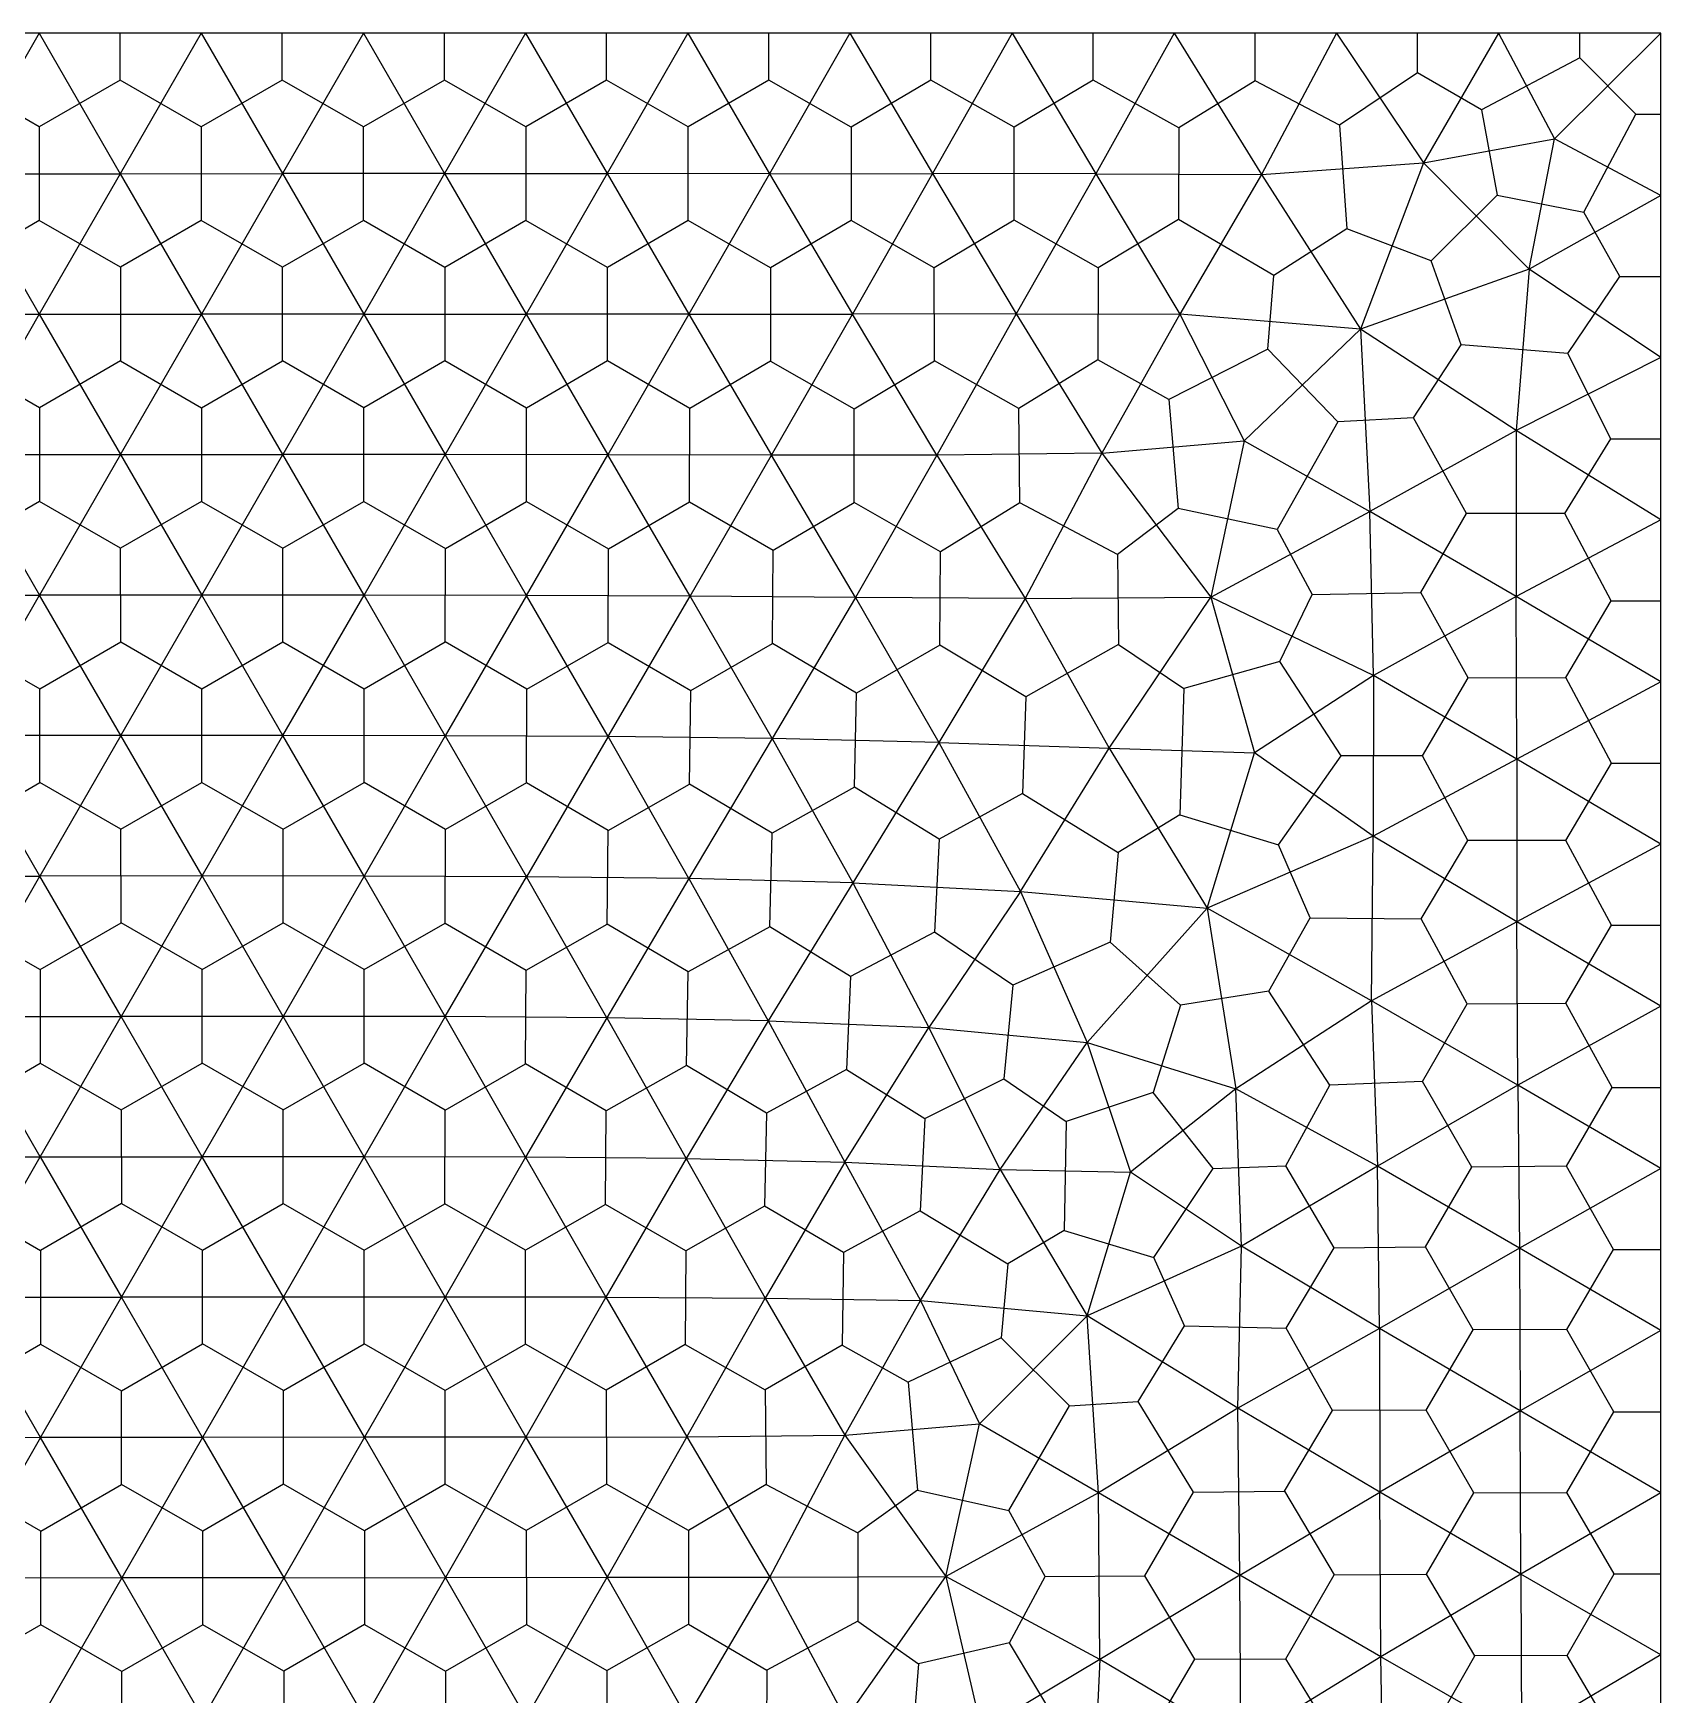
# Model space of a CAD drawing. Header units: metres. Extents: x 0 to 1, y 0 to 1.
# Drawn here: x 0.498 to 1, y 0.488 to 1 of the extents above; entities that cross this region are included whole.
import ezdxf

# ---------------------------------------------------------------- set-up
doc = ezdxf.new("R2010")
doc.units = ezdxf.units.M

msp = doc.modelspace()

# ---------------------------------------------------------------- linework, layer by layer
at = {"layer": 'boundary'}
for p, q in [((0.5, 1), (0.45, 1)), ((0.55, 1), (0.5, 1)), ((0.6, 1), (0.55, 1)), ((0.65, 1), (0.6, 1)), ((0.7, 1), (0.65, 1)), ((0.75, 1), (0.7, 1)), ((0.8, 1), (0.75, 1)), ((0.85, 1), (0.8, 1)), ((0.9, 1), (0.85, 1)), ((0.95, 1), (0.9, 1)), ((1, 1), (0.95, 1)), ((1, 0.95), (1, 1)), ((1, 0.9), (1, 0.95)), ((1, 0.85), (1, 0.9)), ((1, 0.8), (1, 0.85)), ((1, 0.75), (1, 0.8)), ((1, 0.7), (1, 0.75)), ((1, 0.65), (1, 0.7)), ((1, 0.6), (1, 0.65)), ((1, 0.55), (1, 0.6)), ((1, 0.5), (1, 0.55)), ((1, 0.45), (1, 0.5))]:
    msp.add_line(p, q, dxfattribs=at)
at = {"layer": 'delaunay'}
for p, q in [((0.5, 1), (0.475035, 0.956698)), ((0.5, 1), (0.525035, 0.956702)), ((0.55, 1), (0.525035, 0.956702)), ((0.55, 1), (0.575038, 0.956705)), ((0.6, 1), (0.575038, 0.956705)), ((0.6, 1), (0.625058, 0.956706)), ((0.65, 1), (0.625058, 0.956706)), ((0.65, 1), (0.675119, 0.956703)), ((0.7, 1), (0.675119, 0.956703)), ((0.7, 1), (0.725252, 0.9567)), ((0.75, 1), (0.725252, 0.9567)), ((0.75, 1), (0.775479, 0.956705)), ((0.8, 1), (0.775479, 0.956705)), ((0.8, 1), (0.825852, 0.956673)), ((0.85, 1), (0.825852, 0.956673)), ((0.85, 1), (0.876925, 0.956475)), ((0.9, 1), (0.876925, 0.956475)), ((0.9, 1), (0.926815, 0.96)), ((0.95, 1), (0.926815, 0.96)), ((0.95, 1), (0.967245, 0.967457)), ((1, 1), (0.967245, 0.967457)), ((0.926815, 0.96), (0.967245, 0.967457)), ((0.959456, 0.92729), (0.967245, 0.967457)), ((1, 0.95), (0.967245, 0.967457)), ((0.876925, 0.956475), (0.926815, 0.96)), ((0.926815, 0.96), (0.907404, 0.908791)), ((0.959456, 0.92729), (0.926815, 0.96)), ((0.475035, 0.956698), (0.525035, 0.956702)), ((0.475035, 0.956698), (0.500075, 0.913395)), ((0.525035, 0.956702), (0.500075, 0.913395)), ((0.525035, 0.956702), (0.575038, 0.956705)), ((0.525035, 0.956702), (0.550075, 0.913403)), ((0.575038, 0.956705), (0.550075, 0.913403)), ((0.625058, 0.956706), (0.575038, 0.956705)), ((0.575038, 0.956705), (0.600095, 0.913406)), ((0.625058, 0.956706), (0.600095, 0.913406)), ((0.625058, 0.956706), (0.65017, 0.913395)), ((0.625058, 0.956706), (0.675119, 0.956703)), ((0.675119, 0.956703), (0.65017, 0.913395)), ((0.675119, 0.956703), (0.70037, 0.913369)), ((0.725252, 0.9567), (0.675119, 0.956703)), ((0.725252, 0.9567), (0.70037, 0.913369)), ((0.725252, 0.9567), (0.775479, 0.956705)), ((0.725252, 0.9567), (0.750761, 0.91336)), ((0.775479, 0.956705), (0.750761, 0.91336)), ((0.825852, 0.956673), (0.775479, 0.956705)), ((0.775479, 0.956705), (0.801286, 0.913442)), ((0.825852, 0.956673), (0.801286, 0.913442)), ((0.825852, 0.956673), (0.876925, 0.956475)), ((0.825852, 0.956673), (0.851705, 0.91338)), ((0.876925, 0.956475), (0.851705, 0.91338)), ((0.876925, 0.956475), (0.907404, 0.908791)), ((1, 0.95), (0.959456, 0.92729)), ((0.959456, 0.92729), (0.907404, 0.908791)), ((0.959456, 0.92729), (0.955402, 0.877505)), ((1, 0.9), (0.959456, 0.92729)), ((0.450073, 0.913385), (0.500075, 0.913395)), ((0.500075, 0.913395), (0.475122, 0.870076)), ((0.500075, 0.913395), (0.550075, 0.913403)), ((0.500075, 0.913395), (0.52512, 0.870092)), ((0.52512, 0.870092), (0.550075, 0.913403)), ((0.600095, 0.913406), (0.550075, 0.913403)), ((0.575128, 0.870099), (0.550075, 0.913403)), ((0.600095, 0.913406), (0.575128, 0.870099)), ((0.600095, 0.913406), (0.65017, 0.913395)), ((0.600095, 0.913406), (0.625188, 0.870083)), ((0.65017, 0.913395), (0.625188, 0.870083)), ((0.65017, 0.913395), (0.675384, 0.870018)), ((0.70037, 0.913369), (0.65017, 0.913395)), ((0.70037, 0.913369), (0.675384, 0.870018)), ((0.70037, 0.913369), (0.750761, 0.91336)), ((0.70037, 0.913369), (0.725867, 0.869905)), ((0.725867, 0.869905), (0.750761, 0.91336)), ((0.801286, 0.913442), (0.750761, 0.91336)), ((0.776776, 0.86988), (0.750761, 0.91336)), ((0.801286, 0.913442), (0.776776, 0.86988)), ((0.801286, 0.913442), (0.851705, 0.91338)), ((0.801286, 0.913442), (0.827667, 0.87052)), ((0.851705, 0.91338), (0.827667, 0.87052)), ((0.851705, 0.91338), (0.871587, 0.874307)), ((0.907404, 0.908791), (0.851705, 0.91338)), ((0.907404, 0.908791), (0.871587, 0.874307)), ((0.907404, 0.908791), (0.910342, 0.852551)), ((0.955402, 0.877505), (0.907404, 0.908791)), ((1, 0.9), (0.955402, 0.877505)), ((0.955402, 0.877505), (0.910342, 0.852551)), ((1, 0.85), (0.955402, 0.877505)), ((0.955402, 0.877505), (0.955416, 0.826388)), ((0.827667, 0.87052), (0.871587, 0.874307)), ((0.871587, 0.874307), (0.861285, 0.826186)), ((0.871587, 0.874307), (0.910342, 0.852551)), ((0.475122, 0.870076), (0.52512, 0.870092)), ((0.475122, 0.870076), (0.500174, 0.82677)), ((0.52512, 0.870092), (0.500174, 0.82677)), ((0.52512, 0.870092), (0.575128, 0.870099)), ((0.52512, 0.870092), (0.55017, 0.826787)), ((0.55017, 0.826787), (0.575128, 0.870099)), ((0.600196, 0.826776), (0.575128, 0.870099)), ((0.625188, 0.870083), (0.575128, 0.870099)), ((0.600196, 0.826776), (0.625188, 0.870083)), ((0.650325, 0.82669), (0.625188, 0.870083)), ((0.675384, 0.870018), (0.625188, 0.870083)), ((0.650325, 0.82669), (0.675384, 0.870018)), ((0.70072, 0.82646), (0.675384, 0.870018)), ((0.725867, 0.869905), (0.675384, 0.870018)), ((0.70072, 0.82646), (0.725867, 0.869905)), ((0.751708, 0.826056), (0.725867, 0.869905)), ((0.776776, 0.86988), (0.725867, 0.869905)), ((0.776776, 0.86988), (0.751708, 0.826056)), ((0.827667, 0.87052), (0.776776, 0.86988)), ((0.776776, 0.86988), (0.804026, 0.825686)), ((0.827667, 0.87052), (0.804026, 0.825686)), ((0.827667, 0.87052), (0.861285, 0.826186)), ((0.861285, 0.826186), (0.910342, 0.852551)), ((0.911386, 0.802032), (0.910342, 0.852551)), ((0.955416, 0.826388), (0.910342, 0.852551)), ((1, 0.85), (0.955416, 0.826388)), ((0.450178, 0.82674), (0.500174, 0.82677)), ((0.475239, 0.783439), (0.500174, 0.82677)), ((0.55017, 0.826787), (0.500174, 0.82677)), ((0.525224, 0.78347), (0.500174, 0.82677)), ((0.525224, 0.78347), (0.55017, 0.826787)), ((0.575218, 0.783476), (0.55017, 0.826787)), ((0.600196, 0.826776), (0.55017, 0.826787)), ((0.575218, 0.783476), (0.600196, 0.826776)), ((0.625258, 0.783407), (0.600196, 0.826776)), ((0.650325, 0.82669), (0.600196, 0.826776)), ((0.650325, 0.82669), (0.625258, 0.783407)), ((0.70072, 0.82646), (0.650325, 0.82669)), ((0.675449, 0.783151), (0.650325, 0.82669)), ((0.675449, 0.783151), (0.70072, 0.82646)), ((0.726028, 0.782531), (0.70072, 0.82646)), ((0.751708, 0.826056), (0.70072, 0.82646)), ((0.751708, 0.826056), (0.726028, 0.782531)), ((0.804026, 0.825686), (0.751708, 0.826056)), ((0.751708, 0.826056), (0.777447, 0.781363)), ((0.804026, 0.825686), (0.777447, 0.781363)), ((0.804026, 0.825686), (0.861285, 0.826186)), ((0.804026, 0.825686), (0.829961, 0.779625)), ((0.829961, 0.779625), (0.861285, 0.826186)), ((0.911386, 0.802032), (0.861285, 0.826186)), ((0.861285, 0.826186), (0.874752, 0.778188)), ((0.955416, 0.826388), (0.911386, 0.802032)), ((1, 0.8), (0.955416, 0.826388)), ((0.955591, 0.776176), (0.955416, 0.826388)), ((0.911386, 0.802032), (0.874752, 0.778188)), ((0.911386, 0.802032), (0.911334, 0.75246)), ((0.955591, 0.776176), (0.911386, 0.802032)), ((1, 0.8), (0.955591, 0.776176)), ((0.525224, 0.78347), (0.475239, 0.783439)), ((0.500289, 0.74015), (0.475239, 0.783439)), ((0.525224, 0.78347), (0.500289, 0.74015)), ((0.575218, 0.783476), (0.525224, 0.78347)), ((0.550262, 0.740177), (0.525224, 0.78347)), ((0.550262, 0.740177), (0.575218, 0.783476)), ((0.600239, 0.740149), (0.575218, 0.783476)), ((0.625258, 0.783407), (0.575218, 0.783476)), ((0.625258, 0.783407), (0.600239, 0.740149)), ((0.675449, 0.783151), (0.625258, 0.783407)), ((0.625258, 0.783407), (0.650246, 0.739964)), ((0.675449, 0.783151), (0.650246, 0.739964)), ((0.726028, 0.782531), (0.675449, 0.783151)), ((0.700378, 0.739405), (0.675449, 0.783151)), ((0.726028, 0.782531), (0.700378, 0.739405)), ((0.777447, 0.781363), (0.726028, 0.782531)), ((0.726028, 0.782531), (0.750894, 0.738097)), ((0.777447, 0.781363), (0.750894, 0.738097)), ((0.777447, 0.781363), (0.829961, 0.779625)), ((0.777447, 0.781363), (0.802619, 0.735421)), ((0.802619, 0.735421), (0.829961, 0.779625)), ((0.829961, 0.779625), (0.860188, 0.730235)), ((0.829961, 0.779625), (0.874752, 0.778188)), ((0.860188, 0.730235), (0.874752, 0.778188)), ((0.911334, 0.75246), (0.874752, 0.778188)), ((0.955591, 0.776176), (0.911334, 0.75246)), ((0.955591, 0.776176), (0.955588, 0.72604)), ((1, 0.75), (0.955591, 0.776176)), ((0.911334, 0.75246), (0.860188, 0.730235)), ((0.910781, 0.701702), (0.911334, 0.75246)), ((0.955588, 0.72604), (0.911334, 0.75246)), ((1, 0.75), (0.955588, 0.72604)), ((0.450314, 0.7401), (0.500289, 0.74015)), ((0.475363, 0.69683), (0.500289, 0.74015)), ((0.550262, 0.740177), (0.500289, 0.74015)), ((0.525325, 0.696874), (0.500289, 0.74015)), ((0.550262, 0.740177), (0.525325, 0.696874)), ((0.575275, 0.696888), (0.550262, 0.740177)), ((0.600239, 0.740149), (0.550262, 0.740177)), ((0.600239, 0.740149), (0.575275, 0.696888)), ((0.650246, 0.739964), (0.600239, 0.740149)), ((0.625188, 0.696809), (0.600239, 0.740149)), ((0.625188, 0.696809), (0.650246, 0.739964)), ((0.675037, 0.696472), (0.650246, 0.739964)), ((0.700378, 0.739405), (0.650246, 0.739964)), ((0.700378, 0.739405), (0.675037, 0.696472)), ((0.750894, 0.738097), (0.700378, 0.739405)), ((0.700378, 0.739405), (0.724789, 0.695548)), ((0.750894, 0.738097), (0.724789, 0.695548)), ((0.750894, 0.738097), (0.802619, 0.735421)), ((0.750894, 0.738097), (0.77437, 0.693431)), ((0.802619, 0.735421), (0.77437, 0.693431)), ((0.802619, 0.735421), (0.860188, 0.730235)), ((0.802619, 0.735421), (0.823165, 0.688856)), ((0.823165, 0.688856), (0.860188, 0.730235)), ((0.910781, 0.701702), (0.860188, 0.730235)), ((0.860188, 0.730235), (0.869025, 0.674536)), ((0.955588, 0.72604), (0.910781, 0.701702)), ((1, 0.7), (0.955588, 0.72604)), ((0.955921, 0.675693), (0.955588, 0.72604)), ((0.475363, 0.69683), (0.525325, 0.696874)), ((0.500397, 0.653568), (0.475363, 0.69683)), ((0.500397, 0.653568), (0.525325, 0.696874)), ((0.575275, 0.696888), (0.525325, 0.696874)), ((0.550344, 0.653608), (0.525325, 0.696874)), ((0.575275, 0.696888), (0.550344, 0.653608)), ((0.625188, 0.696809), (0.575275, 0.696888)), ((0.600246, 0.653612), (0.575275, 0.696888)), ((0.625188, 0.696809), (0.600246, 0.653612)), ((0.650027, 0.653495), (0.625188, 0.696809)), ((0.675037, 0.696472), (0.625188, 0.696809)), ((0.910781, 0.701702), (0.869025, 0.674536)), ((0.955921, 0.675693), (0.910781, 0.701702)), ((0.910781, 0.701702), (0.912716, 0.650758)), ((1, 0.7), (0.955921, 0.675693)), ((0.675037, 0.696472), (0.650027, 0.653495)), ((0.724789, 0.695548), (0.675037, 0.696472)), ((0.675037, 0.696472), (0.699537, 0.653075)), ((0.724789, 0.695548), (0.699537, 0.653075)), ((0.724789, 0.695548), (0.748481, 0.65199)), ((0.724789, 0.695548), (0.77437, 0.693431)), ((0.748481, 0.65199), (0.77437, 0.693431)), ((0.796284, 0.649667), (0.77437, 0.693431)), ((0.77437, 0.693431), (0.823165, 0.688856)), ((0.796284, 0.649667), (0.823165, 0.688856)), ((0.823165, 0.688856), (0.836509, 0.648881)), ((0.823165, 0.688856), (0.869025, 0.674536)), ((0.869025, 0.674536), (0.836509, 0.648881)), ((0.912716, 0.650758), (0.869025, 0.674536)), ((0.870755, 0.626027), (0.869025, 0.674536)), ((0.955921, 0.675693), (0.912716, 0.650758)), ((1, 0.65), (0.955921, 0.675693)), ((0.955921, 0.675693), (0.956443, 0.625428)), ((0.450445, 0.653515), (0.500397, 0.653568)), ((0.475469, 0.610265), (0.500397, 0.653568)), ((0.500397, 0.653568), (0.550344, 0.653608)), ((0.500397, 0.653568), (0.52542, 0.610313)), ((0.52542, 0.610313), (0.550344, 0.653608)), ((0.600246, 0.653612), (0.550344, 0.653608)), ((0.575345, 0.610357), (0.550344, 0.653608)), ((0.575345, 0.610357), (0.600246, 0.653612)), ((0.62518, 0.61037), (0.600246, 0.653612)), ((0.650027, 0.653495), (0.600246, 0.653612)), ((0.650027, 0.653495), (0.62518, 0.61037)), ((0.699537, 0.653075), (0.650027, 0.653495)), ((0.650027, 0.653495), (0.67479, 0.610294)), ((0.699537, 0.653075), (0.67479, 0.610294)), ((0.699537, 0.653075), (0.723858, 0.610045)), ((0.699537, 0.653075), (0.748481, 0.65199)), ((0.748481, 0.65199), (0.723858, 0.610045)), ((0.748481, 0.65199), (0.771778, 0.609333)), ((0.748481, 0.65199), (0.796284, 0.649667)), ((0.912716, 0.650758), (0.870755, 0.626027)), ((0.956443, 0.625428), (0.912716, 0.650758)), ((0.913293, 0.600682), (0.912716, 0.650758)), ((0.771778, 0.609333), (0.796284, 0.649667)), ((0.796284, 0.649667), (0.823149, 0.604574)), ((0.796284, 0.649667), (0.836509, 0.648881)), ((0.823149, 0.604574), (0.836509, 0.648881)), ((0.870755, 0.626027), (0.836509, 0.648881)), ((1, 0.65), (0.956443, 0.625428)), ((0.870755, 0.626027), (0.823149, 0.604574)), ((0.869618, 0.576083), (0.870755, 0.626027)), ((0.913293, 0.600682), (0.870755, 0.626027)), ((0.956443, 0.625428), (0.913293, 0.600682)), ((1, 0.6), (0.956443, 0.625428)), ((0.956443, 0.625428), (0.956669, 0.575232)), ((0.475469, 0.610265), (0.52542, 0.610313)), ((0.500491, 0.567013), (0.475469, 0.610265)), ((0.500491, 0.567013), (0.52542, 0.610313)), ((0.575345, 0.610357), (0.52542, 0.610313)), ((0.550437, 0.567065), (0.52542, 0.610313)), ((0.575345, 0.610357), (0.550437, 0.567065)), ((0.62518, 0.61037), (0.575345, 0.610357)), ((0.600338, 0.56712), (0.575345, 0.610357)), ((0.62518, 0.61037), (0.600338, 0.56712)), ((0.67479, 0.610294), (0.62518, 0.61037)), ((0.62518, 0.61037), (0.650128, 0.567171)), ((0.67479, 0.610294), (0.650128, 0.567171)), ((0.67479, 0.610294), (0.699688, 0.567258)), ((0.67479, 0.610294), (0.723858, 0.610045)), ((0.699688, 0.567258), (0.723858, 0.610045)), ((0.723858, 0.610045), (0.771778, 0.609333)), ((0.723858, 0.610045), (0.748459, 0.567753)), ((0.748459, 0.567753), (0.771778, 0.609333)), ((0.771778, 0.609333), (0.823149, 0.604574)), ((0.771778, 0.609333), (0.79001, 0.571246)), ((0.823149, 0.604574), (0.79001, 0.571246)), ((0.869618, 0.576083), (0.823149, 0.604574)), ((0.826661, 0.549956), (0.823149, 0.604574)), ((0.913293, 0.600682), (0.869618, 0.576083)), ((0.956669, 0.575232), (0.913293, 0.600682)), ((0.913293, 0.600682), (0.913405, 0.550196)), ((1, 0.6), (0.956669, 0.575232)), ((0.869618, 0.576083), (0.826661, 0.549956)), ((0.913405, 0.550196), (0.869618, 0.576083)), ((0.870187, 0.524586), (0.869618, 0.576083)), ((0.956669, 0.575232), (0.913405, 0.550196)), ((1, 0.55), (0.956669, 0.575232)), ((0.956812, 0.524933), (0.956669, 0.575232)), ((0.748459, 0.567753), (0.79001, 0.571246)), ((0.779609, 0.524155), (0.79001, 0.571246)), ((0.826661, 0.549956), (0.79001, 0.571246)), ((0.500491, 0.567013), (0.450541, 0.566969)), ((0.500491, 0.567013), (0.475557, 0.523714)), ((0.550437, 0.567065), (0.500491, 0.567013)), ((0.525509, 0.523759), (0.500491, 0.567013)), ((0.550437, 0.567065), (0.525509, 0.523759)), ((0.600338, 0.56712), (0.550437, 0.567065)), ((0.550437, 0.567065), (0.575443, 0.523814)), ((0.600338, 0.56712), (0.575443, 0.523814)), ((0.650128, 0.567171), (0.600338, 0.56712)), ((0.600338, 0.56712), (0.625323, 0.523877)), ((0.650128, 0.567171), (0.625323, 0.523877)), ((0.650128, 0.567171), (0.699688, 0.567258)), ((0.650128, 0.567171), (0.675149, 0.523947)), ((0.699688, 0.567258), (0.675149, 0.523947)), ((0.699688, 0.567258), (0.748459, 0.567753)), ((0.699688, 0.567258), (0.725323, 0.524028)), ((0.725323, 0.524028), (0.748459, 0.567753)), ((0.748459, 0.567753), (0.779609, 0.524155)), ((0.826661, 0.549956), (0.779609, 0.524155)), ((0.870187, 0.524586), (0.826661, 0.549956)), ((0.827039, 0.498651), (0.826661, 0.549956)), ((0.870187, 0.524586), (0.913405, 0.550196)), ((0.91374, 0.499404), (0.913405, 0.550196)), ((0.956812, 0.524933), (0.913405, 0.550196)), ((1, 0.55), (0.956812, 0.524933)), ((0.525509, 0.523759), (0.475557, 0.523714)), ((0.525509, 0.523759), (0.500564, 0.480453)), ((0.575443, 0.523814), (0.525509, 0.523759)), ((0.525509, 0.523759), (0.550505, 0.480488)), ((0.575443, 0.523814), (0.550505, 0.480488)), ((0.575443, 0.523814), (0.625323, 0.523877)), ((0.575443, 0.523814), (0.600414, 0.480536)), ((0.600414, 0.480536), (0.625323, 0.523877)), ((0.625323, 0.523877), (0.675149, 0.523947)), ((0.650228, 0.480594), (0.625323, 0.523877)), ((0.650228, 0.480594), (0.675149, 0.523947)), ((0.675149, 0.523947), (0.725323, 0.524028)), ((0.699846, 0.480603), (0.675149, 0.523947)), ((0.699846, 0.480603), (0.725323, 0.524028)), ((0.725323, 0.524028), (0.779609, 0.524155)), ((0.725323, 0.524028), (0.748753, 0.480202)), ((0.748753, 0.480202), (0.779609, 0.524155)), ((0.779609, 0.524155), (0.790546, 0.476859)), ((0.827039, 0.498651), (0.779609, 0.524155)), ((0.870187, 0.524586), (0.827039, 0.498651)), ((0.91374, 0.499404), (0.870187, 0.524586)), ((0.870512, 0.472928), (0.870187, 0.524586)), ((0.956812, 0.524933), (0.91374, 0.499404)), ((1, 0.5), (0.956812, 0.524933)), ((0.956812, 0.524933), (0.957061, 0.474663)), ((0.827039, 0.498651), (0.790546, 0.476859)), ((0.827039, 0.498651), (0.824534, 0.443151)), ((0.870512, 0.472928), (0.827039, 0.498651)), ((0.91374, 0.499404), (0.870512, 0.472928)), ((0.957061, 0.474663), (0.91374, 0.499404)), ((0.914507, 0.448939), (0.91374, 0.499404)), ((1, 0.5), (0.957061, 0.474663))]:
    msp.add_line(p, q, dxfattribs=at)
at = {"layer": 'voronoi'}
for p, q in [((0.525, 0.985568), (0.525, 1)), ((0.575, 0.98557), (0.575, 1)), ((0.625, 0.985571), (0.625, 1)), ((0.675, 0.985569), (0.675, 1)), ((0.725, 0.985566), (0.725, 1)), ((0.775, 0.985568), (0.775, 1)), ((0.825, 0.985541), (0.825, 1)), ((0.875, 0.985375), (0.875, 1)), ((0.925, 0.987771), (0.925, 1)), ((0.975, 0.992407), (0.975, 1)), ((0.975, 0.992407), (0.944702, 0.976352)), ((0.992294, 0.975), (0.975, 0.992407)), ((0.500034, 0.971133), (0.475, 0.985565)), ((0.525, 0.985568), (0.500034, 0.971133)), ((0.550036, 0.971133), (0.525, 0.985568)), ((0.575, 0.98557), (0.550036, 0.971133)), ((0.600048, 0.971129), (0.575, 0.98557)), ((0.625, 0.985571), (0.600048, 0.971129)), ((0.650089, 0.971117), (0.625, 0.985571)), ((0.675, 0.985569), (0.650089, 0.971117)), ((0.700186, 0.971095), (0.675, 0.985569)), ((0.725, 0.985566), (0.700186, 0.971095)), ((0.750364, 0.97107), (0.725, 0.985566)), ((0.775, 0.985568), (0.750364, 0.97107)), ((0.800675, 0.971027), (0.775, 0.985568)), ((0.825, 0.985541), (0.800675, 0.971027)), ((0.851444, 0.970803), (0.825, 0.985541)), ((0.875, 0.985375), (0.851444, 0.970803)), ((0.900924, 0.971631), (0.875, 0.985375)), ((0.925, 0.987771), (0.900924, 0.971631)), ((0.944702, 0.976352), (0.925, 0.987771)), ((0.944702, 0.976352), (0.949553, 0.950049)), ((0.976239, 0.944874), (0.992294, 0.975)), ((0.992294, 0.975), (1, 0.975)), ((0.500034, 0.971133), (0.500036, 0.942264)), ((0.550036, 0.971133), (0.550038, 0.942271)), ((0.600048, 0.942278), (0.600048, 0.971129)), ((0.650089, 0.971117), (0.650087, 0.942283)), ((0.700185, 0.942285), (0.700186, 0.971095)), ((0.750364, 0.97107), (0.750367, 0.942305)), ((0.800657, 0.942395), (0.800675, 0.971027)), ((0.851444, 0.970803), (0.851334, 0.942524)), ((0.900924, 0.971631), (0.903182, 0.939675)), ((0.929253, 0.929792), (0.949553, 0.950049)), ((0.949553, 0.950049), (0.976239, 0.944874)), ((0.987371, 0.925), (0.976239, 0.944874)), ((0.500036, 0.942264), (0.475071, 0.927828)), ((0.525073, 0.927834), (0.500036, 0.942264)), ((0.550038, 0.942271), (0.525073, 0.927834)), ((0.575084, 0.927832), (0.550038, 0.942271)), ((0.600048, 0.942278), (0.575084, 0.927832)), ((0.625136, 0.927815), (0.600048, 0.942278)), ((0.650087, 0.942283), (0.625136, 0.927815)), ((0.675278, 0.927771), (0.650087, 0.942283)), ((0.700185, 0.942285), (0.675278, 0.927771)), ((0.725568, 0.927709), (0.700185, 0.942285)), ((0.750367, 0.942305), (0.725568, 0.927709)), ((0.776001, 0.927688), (0.750367, 0.942305)), ((0.800657, 0.942395), (0.776001, 0.927688)), ((0.826513, 0.927702), (0.800657, 0.942395)), ((0.851334, 0.942524), (0.826513, 0.927702)), ((0.880728, 0.925323), (0.851334, 0.942524)), ((0.903182, 0.939675), (0.880728, 0.925323)), ((0.929253, 0.929792), (0.903182, 0.939675)), ((0.525073, 0.927834), (0.525077, 0.898961)), ((0.575086, 0.898973), (0.575084, 0.927832)), ((0.625136, 0.927815), (0.625129, 0.898978)), ((0.675263, 0.898964), (0.675278, 0.927771)), ((0.725568, 0.927709), (0.725563, 0.898937)), ((0.776047, 0.898966), (0.776001, 0.927688)), ((0.826513, 0.927702), (0.826479, 0.899357)), ((0.93844, 0.903943), (0.929253, 0.929792)), ((0.878856, 0.9026), (0.880728, 0.925323)), ((0.971392, 0.901261), (0.987371, 0.925)), ((0.987371, 0.925), (1, 0.925)), ((0.878856, 0.9026), (0.848362, 0.887084)), ((0.900394, 0.880228), (0.878856, 0.9026)), ((0.923778, 0.88145), (0.93844, 0.903943)), ((0.971392, 0.901261), (0.93844, 0.903943)), ((0.500117, 0.884525), (0.475077, 0.898948)), ((0.525077, 0.898961), (0.500117, 0.884525)), ((0.525077, 0.898961), (0.550122, 0.884531)), ((0.550122, 0.884531), (0.575086, 0.898973)), ((0.600163, 0.884517), (0.575086, 0.898973)), ((0.625129, 0.898978), (0.600163, 0.884517)), ((0.650305, 0.884456), (0.625129, 0.898978)), ((0.675263, 0.898964), (0.650305, 0.884456)), ((0.700658, 0.884327), (0.675263, 0.898964)), ((0.725563, 0.898937), (0.700658, 0.884327)), ((0.725563, 0.898937), (0.751329, 0.884177)), ((0.751329, 0.884177), (0.776047, 0.898966)), ((0.802044, 0.884339), (0.776047, 0.898966)), ((0.826479, 0.899357), (0.802044, 0.884339)), ((0.848362, 0.887084), (0.826479, 0.899357)), ((0.984638, 0.875), (0.971392, 0.901261)), ((0.848362, 0.887084), (0.851258, 0.853496)), ((0.500117, 0.884525), (0.500126, 0.855641)), ((0.550122, 0.884531), (0.550126, 0.855659)), ((0.600153, 0.855665), (0.600163, 0.884517)), ((0.650267, 0.855634), (0.650305, 0.884456)), ((0.700594, 0.855533), (0.700658, 0.884327)), ((0.751314, 0.855363), (0.751329, 0.884177)), ((0.80241, 0.855188), (0.802044, 0.884339)), ((0.923778, 0.88145), (0.900394, 0.880228)), ((0.940119, 0.851942), (0.923778, 0.88145)), ((0.900394, 0.880228), (0.881727, 0.846973)), ((0.970422, 0.85195), (0.984638, 0.875)), ((0.984638, 0.875), (1, 0.875)), ((0.500126, 0.855641), (0.475168, 0.841203)), ((0.525167, 0.841221), (0.500126, 0.855641)), ((0.550126, 0.855659), (0.525167, 0.841221)), ((0.550126, 0.855659), (0.575186, 0.841219)), ((0.575186, 0.841219), (0.600153, 0.855665)), ((0.600153, 0.855665), (0.625285, 0.841162)), ((0.625285, 0.841162), (0.650267, 0.855634)), ((0.650267, 0.855634), (0.675588, 0.840989)), ((0.675588, 0.840989), (0.700594, 0.855533)), ((0.700594, 0.855533), (0.726328, 0.840638)), ((0.726328, 0.840638), (0.751314, 0.855363)), ((0.777968, 0.840117), (0.751314, 0.855363)), ((0.80241, 0.855188), (0.777968, 0.840117)), ((0.832539, 0.839301), (0.80241, 0.855188)), ((0.851258, 0.853496), (0.832539, 0.839301)), ((0.881727, 0.846973), (0.851258, 0.853496)), ((0.925992, 0.827604), (0.940119, 0.851942)), ((0.970422, 0.85195), (0.940119, 0.851942)), ((0.984696, 0.825), (0.970422, 0.85195)), ((0.881727, 0.846973), (0.892508, 0.826912)), ((0.525177, 0.812339), (0.525167, 0.841221)), ((0.57518, 0.812352), (0.575186, 0.841219)), ((0.625236, 0.81232), (0.625285, 0.841162)), ((0.675457, 0.812174), (0.675588, 0.840989)), ((0.7261, 0.811827), (0.726328, 0.840638)), ((0.777764, 0.811303), (0.777968, 0.840117)), ((0.832539, 0.839301), (0.832781, 0.811545)), ((0.882554, 0.806265), (0.892508, 0.826912)), ((0.892508, 0.826912), (0.925992, 0.827604)), ((0.940581, 0.80123), (0.925992, 0.827604)), ((0.970689, 0.801335), (0.984696, 0.825)), ((0.984696, 0.825), (1, 0.825)), ((0.475185, 0.81231), (0.500222, 0.797902)), ((0.500222, 0.797902), (0.525177, 0.812339)), ((0.525177, 0.812339), (0.550219, 0.797917)), ((0.550219, 0.797917), (0.57518, 0.812352)), ((0.57518, 0.812352), (0.600258, 0.797886)), ((0.600258, 0.797886), (0.625236, 0.81232)), ((0.650427, 0.79773), (0.625236, 0.81232)), ((0.650427, 0.79773), (0.675457, 0.812174)), ((0.675457, 0.812174), (0.700916, 0.797318)), ((0.700916, 0.797318), (0.7261, 0.811827)), ((0.752068, 0.796505), (0.7261, 0.811827)), ((0.777764, 0.811303), (0.752068, 0.796505)), ((0.804199, 0.795452), (0.777764, 0.811303)), ((0.832781, 0.811545), (0.804199, 0.795452)), ((0.832781, 0.811545), (0.852968, 0.797964)), ((0.882554, 0.806265), (0.852968, 0.797964)), ((0.901435, 0.777256), (0.882554, 0.806265)), ((0.926544, 0.77723), (0.940581, 0.80123)), ((0.940581, 0.80123), (0.970689, 0.801335)), ((0.984817, 0.775), (0.970689, 0.801335)), ((0.500241, 0.769014), (0.500222, 0.797902)), ((0.550223, 0.769041), (0.550219, 0.797917)), ((0.600218, 0.769025), (0.600258, 0.797886)), ((0.65028, 0.768891), (0.650427, 0.79773)), ((0.700563, 0.768486), (0.700916, 0.797318)), ((0.751411, 0.767561), (0.752068, 0.796505)), ((0.804199, 0.795452), (0.803211, 0.765613)), ((0.852968, 0.797964), (0.851718, 0.758996)), ((0.882103, 0.749767), (0.901435, 0.777256)), ((0.926544, 0.77723), (0.901435, 0.777256)), ((0.940541, 0.751109), (0.926544, 0.77723)), ((0.970734, 0.751107), (0.984817, 0.775)), ((0.984817, 0.775), (1, 0.775)), ((0.475287, 0.754574), (0.500241, 0.769014)), ((0.525268, 0.754609), (0.500241, 0.769014)), ((0.525268, 0.754609), (0.550223, 0.769041)), ((0.550223, 0.769041), (0.575258, 0.754611)), ((0.575258, 0.754611), (0.600218, 0.769025)), ((0.625296, 0.754521), (0.600218, 0.769025)), ((0.65028, 0.768891), (0.625296, 0.754521)), ((0.675474, 0.754189), (0.65028, 0.768891)), ((0.675474, 0.754189), (0.700563, 0.768486)), ((0.726014, 0.753349), (0.700563, 0.768486)), ((0.751411, 0.767561), (0.726014, 0.753349)), ((0.777521, 0.751536), (0.751411, 0.767561)), ((0.803211, 0.765613), (0.777521, 0.751536)), ((0.803211, 0.765613), (0.832713, 0.747365)), ((0.851718, 0.758996), (0.832713, 0.747365)), ((0.851718, 0.758996), (0.882103, 0.749767)), ((0.525284, 0.725729), (0.525268, 0.754609)), ((0.575243, 0.72574), (0.575258, 0.754611)), ((0.625189, 0.725661), (0.625296, 0.754521)), ((0.675153, 0.725349), (0.675474, 0.754189)), ((0.725268, 0.724537), (0.726014, 0.753349)), ((0.777521, 0.751536), (0.776035, 0.722808)), ((0.89187, 0.72729), (0.882103, 0.749767)), ((0.926098, 0.726917), (0.940541, 0.751109)), ((0.970734, 0.751107), (0.940541, 0.751109)), ((0.984818, 0.725), (0.970734, 0.751107)), ((0.832713, 0.747365), (0.830229, 0.719788)), ((0.475316, 0.725688), (0.500332, 0.711294)), ((0.500332, 0.711294), (0.525284, 0.725729)), ((0.550296, 0.711325), (0.525284, 0.725729)), ((0.550296, 0.711325), (0.575243, 0.72574)), ((0.600254, 0.711307), (0.575243, 0.72574)), ((0.600254, 0.711307), (0.625189, 0.725661)), ((0.625189, 0.725661), (0.650211, 0.711132)), ((0.650211, 0.711132), (0.675153, 0.725349)), ((0.700184, 0.710575), (0.675153, 0.725349)), ((0.725268, 0.724537), (0.700184, 0.710575)), ((0.750209, 0.709235), (0.725268, 0.724537)), ((0.776035, 0.722808), (0.750209, 0.709235)), ((0.800211, 0.706544), (0.776035, 0.722808)), ((0.879123, 0.704689), (0.89187, 0.72729)), ((0.89187, 0.72729), (0.926098, 0.726917)), ((0.940304, 0.700765), (0.926098, 0.726917)), ((0.970726, 0.700966), (0.984818, 0.725)), ((0.984818, 0.725), (1, 0.725)), ((0.830229, 0.719788), (0.800211, 0.706544)), ((0.830229, 0.719788), (0.851927, 0.700374)), ((0.500332, 0.711294), (0.500357, 0.682419)), ((0.550304, 0.682452), (0.550296, 0.711325)), ((0.600209, 0.682433), (0.600254, 0.711307)), ((0.650016, 0.682268), (0.650211, 0.711132)), ((0.699648, 0.681752), (0.700184, 0.710575)), ((0.750209, 0.709235), (0.748981, 0.680484)), ((0.800211, 0.706544), (0.797502, 0.677645)), ((0.879123, 0.704689), (0.851927, 0.700374)), ((0.897978, 0.675707), (0.879123, 0.704689)), ((0.851927, 0.700374), (0.843515, 0.673435)), ((0.92649, 0.67679), (0.940304, 0.700765)), ((0.940304, 0.700765), (0.970726, 0.700966)), ((0.985045, 0.675), (0.970726, 0.700966)), ((0.475406, 0.667981), (0.500357, 0.682419)), ((0.500357, 0.682419), (0.525358, 0.668027)), ((0.525358, 0.668027), (0.550304, 0.682452)), ((0.575294, 0.668057), (0.550304, 0.682452)), ((0.575294, 0.668057), (0.600209, 0.682433)), ((0.62517, 0.66802), (0.600209, 0.682433)), ((0.62517, 0.66802), (0.650016, 0.682268)), ((0.674905, 0.667783), (0.650016, 0.682268)), ((0.699648, 0.681752), (0.674905, 0.667783)), ((0.724331, 0.667077), (0.699648, 0.681752)), ((0.748981, 0.680484), (0.724331, 0.667077)), ((0.748981, 0.680484), (0.773092, 0.665422)), ((0.773092, 0.665422), (0.797502, 0.677645)), ((0.797502, 0.677645), (0.816694, 0.664481)), ((0.92649, 0.67679), (0.897978, 0.675707)), ((0.941715, 0.65041), (0.92649, 0.67679)), ((0.843515, 0.673435), (0.816694, 0.664481)), ((0.862005, 0.65), (0.843515, 0.673435)), ((0.884423, 0.6508), (0.897978, 0.675707)), ((0.970888, 0.650714), (0.985045, 0.675)), ((0.985045, 0.675), (1, 0.675)), ((0.525358, 0.668027), (0.525382, 0.639157)), ((0.575296, 0.63918), (0.575294, 0.668057)), ((0.625103, 0.639135), (0.62517, 0.66802)), ((0.67466, 0.638917), (0.674905, 0.667783)), ((0.724331, 0.667077), (0.723694, 0.638341)), ((0.773092, 0.665422), (0.77171, 0.636986)), ((0.816694, 0.664481), (0.816037, 0.630886)), ((0.862005, 0.65), (0.884423, 0.6508)), ((0.899298, 0.625562), (0.884423, 0.6508)), ((0.970888, 0.650714), (0.941715, 0.65041)), ((0.985394, 0.625), (0.970888, 0.650714)), ((0.843686, 0.622549), (0.862005, 0.65)), ((0.927509, 0.625887), (0.941715, 0.65041)), ((0.475436, 0.63911), (0.500431, 0.624722)), ((0.525382, 0.639157), (0.500431, 0.624722)), ((0.525382, 0.639157), (0.55037, 0.624772)), ((0.55037, 0.624772), (0.575296, 0.63918)), ((0.575296, 0.63918), (0.600259, 0.62481)), ((0.600259, 0.62481), (0.625103, 0.639135)), ((0.650007, 0.624786), (0.625103, 0.639135)), ((0.67466, 0.638917), (0.650007, 0.624786)), ((0.699397, 0.624608), (0.67466, 0.638917)), ((0.723694, 0.638341), (0.699397, 0.624608)), ((0.748031, 0.624054), (0.723694, 0.638341)), ((0.77171, 0.636986), (0.748031, 0.624054)), ((0.77171, 0.636986), (0.798726, 0.620573)), ((0.816037, 0.630886), (0.798726, 0.620573)), ((0.816037, 0.630886), (0.843686, 0.622549)), ((0.884502, 0.600729), (0.899298, 0.625562)), ((0.899298, 0.625562), (0.927509, 0.625887)), ((0.942203, 0.600266), (0.927509, 0.625887)), ((0.97103, 0.600395), (0.985394, 0.625)), ((0.985394, 0.625), (1, 0.625)), ((0.500431, 0.624722), (0.500459, 0.595858)), ((0.550395, 0.5959), (0.55037, 0.624772)), ((0.600266, 0.59592), (0.600259, 0.62481)), ((0.649963, 0.595879), (0.650007, 0.624786)), ((0.699397, 0.624608), (0.69925, 0.595725)), ((0.748031, 0.624054), (0.747608, 0.595559)), ((0.798726, 0.620573), (0.796617, 0.597816)), ((0.853197, 0.601442), (0.843686, 0.622549)), ((0.838927, 0.578167), (0.853197, 0.601442)), ((0.853197, 0.601442), (0.884502, 0.600729)), ((0.898764, 0.575407), (0.884502, 0.600729)), ((0.927655, 0.57547), (0.942203, 0.600266)), ((0.97103, 0.600395), (0.942203, 0.600266)), ((0.985546, 0.575), (0.97103, 0.600395)), ((0.475503, 0.581421), (0.500459, 0.595858)), ((0.500459, 0.595858), (0.525449, 0.58147)), ((0.525449, 0.58147), (0.550395, 0.5959)), ((0.575372, 0.58153), (0.550395, 0.5959)), ((0.575372, 0.58153), (0.600266, 0.59592)), ((0.625218, 0.581588), (0.600266, 0.59592)), ((0.649963, 0.595879), (0.625218, 0.581588)), ((0.674883, 0.581627), (0.649963, 0.595879)), ((0.69925, 0.595725), (0.674883, 0.581627)), ((0.69925, 0.595725), (0.723928, 0.581785)), ((0.747608, 0.595559), (0.723928, 0.581785)), ((0.747608, 0.595559), (0.768005, 0.58412)), ((0.796617, 0.597816), (0.768005, 0.58412)), ((0.817748, 0.576805), (0.796617, 0.597816)), ((0.768005, 0.58412), (0.770807, 0.550793)), ((0.525479, 0.552604), (0.525449, 0.58147)), ((0.575403, 0.552645), (0.575372, 0.58153)), ((0.625248, 0.552673), (0.625218, 0.581588)), ((0.674883, 0.581627), (0.674933, 0.552676)), ((0.723928, 0.581785), (0.724225, 0.552592)), ((0.799018, 0.544562), (0.817748, 0.576805)), ((0.817748, 0.576805), (0.838927, 0.578167)), ((0.855948, 0.55018), (0.838927, 0.578167)), ((0.884033, 0.550491), (0.898764, 0.575407)), ((0.927655, 0.57547), (0.898764, 0.575407)), ((0.94237, 0.550042), (0.927655, 0.57547)), ((0.97106, 0.550124), (0.985546, 0.575)), ((0.985546, 0.575), (1, 0.575)), ((0.500519, 0.538167), (0.475529, 0.552559)), ((0.500519, 0.538167), (0.525479, 0.552604)), ((0.55046, 0.538224), (0.525479, 0.552604)), ((0.575403, 0.552645), (0.55046, 0.538224)), ((0.600364, 0.538296), (0.575403, 0.552645)), ((0.625248, 0.552673), (0.600364, 0.538296)), ((0.650215, 0.538368), (0.625248, 0.552673)), ((0.674933, 0.552676), (0.650215, 0.538368)), ((0.700213, 0.538353), (0.674933, 0.552676)), ((0.724225, 0.552592), (0.700213, 0.538353)), ((0.724225, 0.552592), (0.752434, 0.537666)), ((0.770807, 0.550793), (0.752434, 0.537666)), ((0.770807, 0.550793), (0.799018, 0.544562)), ((0.840926, 0.524408), (0.855948, 0.55018)), ((0.855948, 0.55018), (0.884033, 0.550491)), ((0.884033, 0.550491), (0.899313, 0.524705)), ((0.927734, 0.524893), (0.94237, 0.550042)), ((0.94237, 0.550042), (0.97106, 0.550124)), ((0.985642, 0.525), (0.97106, 0.550124)), ((0.810195, 0.524181), (0.799018, 0.544562)), ((0.500546, 0.509301), (0.500519, 0.538167)), ((0.550491, 0.509336), (0.55046, 0.538224)), ((0.600364, 0.538296), (0.600401, 0.509371)), ((0.650215, 0.538368), (0.650256, 0.509417)), ((0.700213, 0.538353), (0.700259, 0.509547)), ((0.752434, 0.537666), (0.752498, 0.51038)), ((0.799224, 0.503778), (0.810195, 0.524181)), ((0.810195, 0.524181), (0.840926, 0.524408)), ((0.856397, 0.498669), (0.840926, 0.524408)), ((0.884361, 0.498845), (0.899313, 0.524705)), ((0.899313, 0.524705), (0.927734, 0.524893)), ((0.94265, 0.499728), (0.927734, 0.524893)), ((0.971133, 0.499868), (0.985642, 0.525)), ((0.985642, 0.525), (1, 0.525)), ((0.500546, 0.509301), (0.475588, 0.494874)), ((0.525524, 0.494913), (0.500546, 0.509301)), ((0.550491, 0.509336), (0.525524, 0.494913)), ((0.575446, 0.494972), (0.550491, 0.509336)), ((0.600401, 0.509371), (0.575446, 0.494972)), ((0.600401, 0.509371), (0.625304, 0.49506)), ((0.625304, 0.49506), (0.650256, 0.509417)), ((0.650256, 0.509417), (0.675034, 0.495174)), ((0.675034, 0.495174), (0.700259, 0.509547)), ((0.700259, 0.509547), (0.724422, 0.49537)), ((0.752498, 0.51038), (0.724422, 0.49537)), ((0.752498, 0.51038), (0.77115, 0.497286)), ((0.799224, 0.503778), (0.77115, 0.497286)), ((0.818665, 0.471222), (0.799224, 0.503778)), ((0.77115, 0.497286), (0.768444, 0.46346)), ((0.839597, 0.470278), (0.856397, 0.498669)), ((0.856397, 0.498669), (0.884361, 0.498845)), ((0.899607, 0.473951), (0.884361, 0.498845)), ((0.928177, 0.474385), (0.94265, 0.499728)), ((0.971133, 0.499868), (0.94265, 0.499728)), ((0.985807, 0.475), (0.971133, 0.499868)), ((0.525544, 0.466009), (0.525524, 0.494913)), ((0.575446, 0.494972), (0.575473, 0.466012)), ((0.625304, 0.49506), (0.625338, 0.466027)), ((0.675034, 0.495174), (0.67504, 0.466038)), ((0.724422, 0.49537), (0.72418, 0.465861))]:
    msp.add_line(p, q, dxfattribs=at)

doc.saveas('drawing.dxf')
